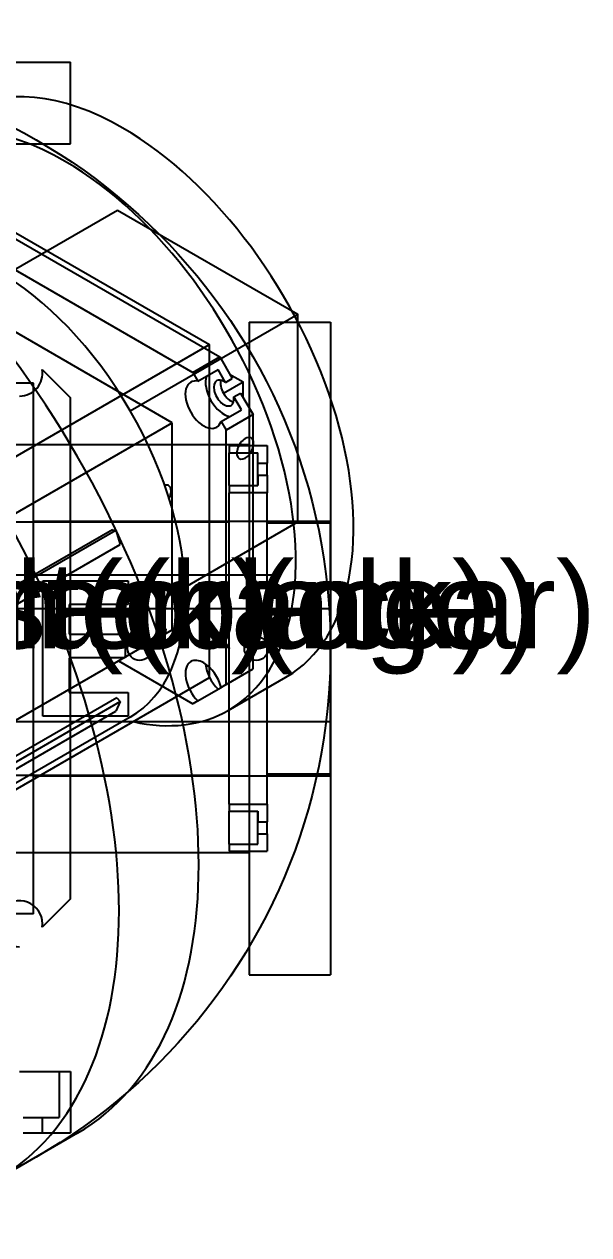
# Model space of a CAD drawing. Header units: millimetres. Extents: x 175.7 to 244.2, y 124.8 to 173.8.
# Drawn here: x 221.34 to 244.21, y 124.75 to 173.79 of the extents above; entities that cross this region are included whole.
import ezdxf
from ezdxf.enums import TextEntityAlignment as Align

# ---------------------------------------------------------------- set-up
doc = ezdxf.new("R2010")
doc.units = ezdxf.units.MM
for name, color, linetype in [('A_07_Boom_Counterweight_Counterweight_Arm', 7, 'CONTINUOUS'), ('A_07_Boom_Counterweight_Counterweight_Canister', 7, 'CONTINUOUS'), ('A_07_Boom_Counterweight_Counterweight_Cap', 7, 'CONTINUOUS'), ('A_07_Boom_Counterweight_Dish_Boom', 7, 'CONTINUOUS'), ('V_07_Boom_Counterweight_Counterweight_Arm_2', 7, 'CONTINUOUS'), ('V_07_Boom_Counterweight_Counterweight_Arm_3', 7, 'CONTINUOUS'), ('V_07_Boom_Counterweight_Counterweight_Canister_2', 7, 'CONTINUOUS'), ('V_07_Boom_Counterweight_Counterweight_Canister_3', 7, 'CONTINUOUS'), ('V_07_Boom_Counterweight_Counterweight_Cap_0', 7, 'CONTINUOUS'), ('V_07_Boom_Counterweight_Counterweight_Cap_1', 7, 'CONTINUOUS'), ('V_07_Boom_Counterweight_Counterweight_Cap_3', 7, 'CONTINUOUS'), ('V_07_Boom_Counterweight_Dish_Boom_0', 7, 'CONTINUOUS'), ('V_07_Boom_Counterweight_Dish_Boom_1', 7, 'CONTINUOUS'), ('V_07_Boom_Counterweight_Dish_Boom_2', 7, 'CONTINUOUS'), ('V_07_Boom_Counterweight_Dish_Boom_3', 7, 'CONTINUOUS')]:
    doc.layers.add(name, color=color, linetype=linetype)
doc.styles.get("Standard").update_dxf_attribs({"font": 'arial.ttf'})

msp = doc.modelspace()

# ---------------------------------------------------------------- linework, layer by layer
at = {"layer": 'V_07_Boom_Counterweight_Counterweight_Arm_2'}
for p, q in [((229.642, 156.716), (229.642, 156.43)), ((229.642, 156.716), (231.182, 156.716)), ((229.642, 156.43), (230.8, 156.43)), ((230.8, 156.003), (230.8, 156.43)), ((231.182, 156.716), (231.182, 156.003)), ((230.8, 156.003), (231.182, 156.003)), ((230.8, 155.095), (230.8, 155.521)), ((230.8, 155.521), (231.182, 155.521)), ((231.182, 155.521), (231.182, 154.808)), ((229.642, 155.095), (229.642, 154.808)), ((229.642, 155.095), (230.8, 155.095)), ((229.642, 142.192), (229.642, 154.808)), ((231.182, 154.808), (229.642, 154.808)), ((231.182, 142.192), (231.182, 154.808)), ((186.25, 153.635), (229.642, 153.635)), ((231.182, 153.584), (233.75, 153.584)), ((233.75, 143.416), (233.75, 153.584)), ((186.25, 143.365), (229.642, 143.365)), ((231.182, 143.416), (233.75, 143.416)), ((229.642, 142.192), (229.642, 141.905)), ((229.642, 142.192), (231.182, 142.192)), ((229.642, 141.905), (230.8, 141.905)), ((230.8, 141.479), (230.8, 141.905)), ((231.182, 142.192), (231.182, 141.479)), ((230.8, 141.479), (231.182, 141.479)), ((230.8, 140.57), (230.8, 140.997)), ((230.8, 140.997), (231.182, 140.997)), ((231.182, 140.997), (231.182, 140.284)), ((229.642, 140.57), (230.8, 140.57)), ((229.642, 140.57), (229.642, 140.284)), ((229.642, 140.284), (231.182, 140.284))]:
    msp.add_line(p, q, dxfattribs=at)
for points, knots in [([(229.642, 155.095), (229.642, 155.357), (229.642, 155.651), (229.642, 155.899), (229.642, 155.969), (229.642, 156.035), (229.642, 156.097), (229.642, 156.126), (229.642, 156.155), (229.642, 156.184), (229.642, 156.21), (229.642, 156.236), (229.642, 156.262), (229.642, 156.285), (229.642, 156.307), (229.642, 156.329), (229.642, 156.348), (229.642, 156.367), (229.642, 156.385), (229.642, 156.4), (229.642, 156.415), (229.642, 156.43)], [4.385915, 4.385915, 4.385915, 4.385915, 5.171313, 5.171313, 5.171313, 5.395713, 5.395713, 5.395713, 5.507912, 5.507912, 5.507912, 5.620112, 5.620112, 5.620112, 5.732312, 5.732312, 5.732312, 5.844512, 5.844512, 5.844512, 5.956711, 5.956711, 5.956711, 5.956711]), ([(230.8, 155.521), (230.8, 155.641), (230.8, 155.755), (230.8, 155.841), (230.8, 155.927), (230.8, 155.984), (230.8, 156.003)], [4.866409, 4.866409, 4.866409, 4.866409, 5.497787, 5.497787, 5.497787, 6.129165, 6.129165, 6.129165, 6.129165]), ([(231.182, 155.521), (231.182, 155.641), (231.182, 155.755), (231.182, 155.841), (231.182, 155.927), (231.182, 155.984), (231.182, 156.003)], [4.866409, 4.866409, 4.866409, 4.866409, 5.497787, 5.497787, 5.497787, 6.129165, 6.129165, 6.129165, 6.129165]), ([(229.642, 140.57), (229.642, 140.585), (229.642, 140.6), (229.642, 140.615), (229.642, 140.633), (229.642, 140.652), (229.642, 140.671), (229.642, 140.693), (229.642, 140.715), (229.642, 140.738), (229.642, 140.764), (229.642, 140.79), (229.642, 140.816), (229.642, 140.845), (229.642, 140.874), (229.642, 140.903), (229.642, 140.935), (229.642, 140.967), (229.642, 140.998), (229.642, 141.033), (229.642, 141.067), (229.642, 141.101), (229.642, 141.349), (229.642, 141.643), (229.642, 141.905)], [3.468067, 3.468067, 3.468067, 3.468067, 3.580266, 3.580266, 3.580266, 3.692466, 3.692466, 3.692466, 3.804666, 3.804666, 3.804666, 3.916866, 3.916866, 3.916866, 4.029065, 4.029065, 4.029065, 4.141265, 4.141265, 4.141265, 4.253465, 4.253465, 4.253465, 5.038863, 5.038863, 5.038863, 5.038863]), ([(230.8, 140.997), (230.8, 141.016), (230.8, 141.073), (230.8, 141.159), (230.8, 141.245), (230.8, 141.359), (230.8, 141.479)], [3.295613, 3.295613, 3.295613, 3.295613, 3.926991, 3.926991, 3.926991, 4.558369, 4.558369, 4.558369, 4.558369]), ([(231.182, 140.997), (231.182, 141.016), (231.182, 141.073), (231.182, 141.159), (231.182, 141.245), (231.182, 141.359), (231.182, 141.479)], [3.295613, 3.295613, 3.295613, 3.295613, 3.926991, 3.926991, 3.926991, 4.558369, 4.558369, 4.558369, 4.558369])]:
    msp.add_open_spline(points, degree=3, knots=knots, dxfattribs=at)
for points in [[(230.8, 155.521), (230.8, 155.373), (230.8, 155.216), (230.8, 155.095)], [(230.8, 141.905), (230.8, 141.784), (230.8, 141.627), (230.8, 141.479)]]:
    msp.add_open_spline(points, degree=3, dxfattribs=at)
at = {"layer": 'V_07_Boom_Counterweight_Counterweight_Arm_3'}
for p, q in [((220.336, 165.458), (229.257, 160.308)), ((219.247, 164.829), (228.168, 159.679)), ((227.338, 157.642), (220.076, 161.835)), ((228.168, 159.679), (229.257, 160.308)), ((229.257, 160.308), (229.761, 159.435)), ((228.168, 159.679), (228.371, 159.328)), ((228.371, 159.328), (229.189, 159.8)), ((229.491, 159.278), (229.189, 159.8)), ((229.491, 159.278), (229.761, 159.435)), ((229.657, 159.616), (230.207, 159.298)), ((229.41, 158.838), (230.207, 159.298)), ((230.207, 158.663), (230.207, 159.298)), ((229.832, 158.688), (230.102, 158.844)), ((230.133, 158.166), (229.832, 158.688)), ((230.102, 158.844), (230.606, 157.971)), ((229.314, 157.693), (230.133, 158.166)), ((230.606, 157.971), (229.517, 157.342)), ((230.606, 147.67), (230.606, 157.971)), ((196.656, 139.927), (227.338, 157.642)), ((227.338, 149.256), (227.338, 157.642)), ((229.314, 157.693), (229.517, 157.342)), ((229.517, 147.041), (229.517, 157.342)), ((196.656, 131.542), (227.338, 149.256)), ((225.16, 147.999), (228.168, 146.262)), ((229.517, 147.041), (230.606, 147.67)), ((228.371, 146.379), (229.189, 146.852)), ((229.189, 146.852), (229.314, 146.924)), ((229.517, 147.041), (229.314, 146.924)), ((228.371, 146.379), (228.168, 146.262))]:
    msp.add_line(p, q, dxfattribs=at)
for centre, major_axis, start_param, end_param in [((229.428, 158.848), (0.526, -0.912), -2.682668, -0.458924), ((229.428, 158.848), (0.289, -0.5), -3.926991, -3.141593), ((228.609, 158.376), (0.526, -0.912), -3.141593, 0), ((228.609, 158.376), (0.526, -0.912), -3.600517, -3.141593), ((229.428, 158.848), (0.289, -0.5), -3.141593, 0), ((229.699, 159.005), (0.289, -0.5), -2.65427, -0.487323), ((229.428, 158.848), (0.289, -0.5), -4.081011, -3.926991), ((229.428, 158.848), (0.289, -0.5), 0, -5.343767), ((228.609, 158.376), (0.526, -0.912), 0, -5.824261), ((228.609, 147.055), (0.526, -0.912), -3.141593, -1.111872), ((228.609, 147.055), (0.526, -0.912), -3.926991, -3.141593), ((228.609, 147.055), (0.526, -0.912), -5.171313, -3.926991), ((229.428, 147.528), (0.526, -0.912), -2.250407, -1.111872)]:
    msp.add_ellipse(centre, major_axis=major_axis, ratio=0.57735, start_param=start_param, end_param=end_param, dxfattribs=at)
at = {"layer": 'V_07_Boom_Counterweight_Counterweight_Canister_2'}
for p, q in [((221.714, 159.247), (186.25, 159.247)), ((221.714, 153.658), (233.75, 153.658)), ((233.75, 143.342), (233.75, 153.658)), ((221.714, 143.342), (233.75, 143.342)), ((221.714, 137.753), (186.25, 137.753))]:
    msp.add_line(p, q, dxfattribs=at)
for centre in [(226.012, 148.5), (230.741, 148.5)]:
    msp.add_circle(centre, 0.484, dxfattribs=at)
msp.add_open_spline([(221.714, 137.753), (221.714, 138.023), (221.714, 138.818), (221.714, 140.098), (221.714, 141.8), (221.714, 143.837), (221.714, 146.109), (221.714, 148.5), (221.714, 150.891), (221.714, 153.163), (221.714, 155.2), (221.714, 156.902), (221.714, 158.182), (221.714, 158.977), (221.714, 159.247)], degree=1, dxfattribs=at)
at = {"layer": 'V_07_Boom_Counterweight_Counterweight_Canister_3'}
for p, q in [((220.557, 163.624), (225.122, 166.26)), ((225.122, 166.26), (232.417, 162.048)), ((225.632, 158.131), (232.417, 162.048)), ((232.417, 153.624), (232.417, 162.048)), ((227.852, 150.989), (232.417, 153.624)), ((224.909, 153.311), (204.392, 141.465)), ((204.535, 141.451), (225.053, 153.296)), ((224.909, 153.311), (225.053, 153.296)), ((225.053, 153.296), (225.227, 152.709)), ((204.71, 140.864), (225.227, 152.709)), ((225.084, 146.497), (204.566, 134.652)), ((204.71, 134.5), (225.227, 146.346)), ((225.227, 146.346), (225.053, 145.96)), ((225.084, 146.497), (225.227, 146.346)), ((225.632, 145.722), (200.555, 131.244)), ((204.535, 134.114), (225.053, 145.96))]:
    msp.add_line(p, q, dxfattribs=at)
for centre, major_axis, start_param, end_param in [((220.259, 155.028), (-5.373, 9.307), 3.141593, 0), ((230.289, 156.608), (-0.242, -0.419), 3.926991, 0), ((230.289, 156.608), (-0.242, -0.419), 0, 3.141593), ((230.289, 156.608), (-0.242, -0.419), 3.141593, 3.926991), ((226.946, 154.677), (-0.242, -0.419), 3.141593, 3.685377), ((226.946, 154.677), (-0.242, -0.419), 1.651107, 3.141593)]:
    msp.add_ellipse(centre, major_axis=major_axis, ratio=0.57735, start_param=start_param, end_param=end_param, dxfattribs=at)
at = {"layer": 'V_07_Boom_Counterweight_Counterweight_Cap_0'}
for p, q in [((222.09, 151.24), (225.544, 151.24)), ((222.09, 145.76), (222.09, 151.24)), ((225.544, 151.24), (225.544, 150.281)), ((223.164, 150.281), (223.164, 149.083)), ((225.544, 150.281), (223.164, 150.281)), ((223.164, 149.083), (225.429, 149.083)), ((225.429, 149.083), (225.429, 148.124)), ((223.164, 148.124), (223.164, 146.719)), ((225.429, 148.124), (223.164, 148.124)), ((223.164, 146.719), (225.544, 146.719)), ((225.544, 146.719), (225.544, 145.76)), ((225.544, 145.76), (222.09, 145.76))]:
    msp.add_line(p, q, dxfattribs=at)
msp.add_circle((210, 148.5), 23.75, dxfattribs=at)
at = {"layer": 'V_07_Boom_Counterweight_Counterweight_Cap_1'}
for p, q in [((231.558, 151.469), (231.558, 150.099)), ((233.75, 150.099), (233.75, 145.531))]:
    msp.add_line(p, q, dxfattribs=at)
for points in [[(231.558, 151.469), (231.017, 151.469), (229.423, 151.469), (226.854, 151.469), (223.441, 151.469), (219.354, 151.469), (214.797, 151.469), (210, 151.469), (205.203, 151.469), (200.646, 151.469), (196.559, 151.469), (193.146, 151.469), (190.577, 151.469), (188.983, 151.469), (188.442, 151.469)], [(233.75, 150.099), (233.155, 150.099), (231.398, 150.099), (228.568, 150.099), (224.808, 150.099), (220.305, 150.099), (215.285, 150.099), (210, 150.099), (204.715, 150.099), (199.695, 150.099), (195.192, 150.099), (191.432, 150.099), (188.602, 150.099), (186.845, 150.099), (186.25, 150.099)], [(233.75, 145.531), (233.155, 145.531), (231.398, 145.531), (228.568, 145.531), (224.808, 145.531), (220.305, 145.531), (215.285, 145.531), (210, 145.531), (204.715, 145.531), (199.695, 145.531), (195.192, 145.531), (191.432, 145.531), (188.602, 145.531), (186.845, 145.531), (186.25, 145.531)]]:
    msp.add_open_spline(points, degree=1, dxfattribs=at)
at = {"layer": 'V_07_Boom_Counterweight_Counterweight_Cap_3'}
msp.add_line((223.49, 128.864), (220.26, 127), dxfattribs=at)
for centre in [(211.615, 149.432), (208.385, 147.568)]:
    msp.add_ellipse(centre, major_axis=(-11.875, 20.568), ratio=0.57735, start_param=3.141593, end_param=0, dxfattribs=at)
at = {"layer": 'V_07_Boom_Counterweight_Dish_Boom_0'}
for p, q in [((222.071, 159.795), (223.217, 158.648)), ((223.217, 138.352), (223.217, 158.648)), ((223.217, 138.352), (222.071, 137.205))]:
    msp.add_line(p, q, dxfattribs=at)
for centre, start, end in [((221.152, 159.652), -90, 8.8247), ((221.152, 137.348), -8.8247, -90)]:
    msp.add_arc(centre, 0.929, start, end, dxfattribs=at)
at = {"layer": 'V_07_Boom_Counterweight_Dish_Boom_1'}
for p, q in [((223.217, 168.946), (223.217, 172.25)), ((222.756, 131.359), (223.217, 131.359)), ((222.756, 131.359), (222.756, 129.496)), ((223.217, 131.359), (223.217, 128.88)), ((222.071, 129.496), (222.071, 128.88)), ((222.071, 129.496), (222.756, 129.496)), ((222.071, 128.88), (223.217, 128.88))]:
    msp.add_line(p, q, dxfattribs=at)
for points, degree in [([(210, 172.25), (211.48, 172.25), (212.941, 172.25), (214.365, 172.25), (215.735, 172.25), (217.032, 172.25), (218.241, 172.25), (219.346, 172.25), (220.334, 172.25), (221.191, 172.25), (221.908, 172.25), (222.476, 172.25), (222.886, 172.25), (223.134, 172.25), (223.217, 172.25)], 1), ([(210, 168.946), (211.48, 168.946), (212.941, 168.946), (214.365, 168.946), (215.735, 168.946), (217.032, 168.946), (218.241, 168.946), (219.346, 168.946), (220.334, 168.946), (221.191, 168.946), (221.908, 168.946), (222.476, 168.946), (222.886, 168.946), (223.134, 168.946), (223.217, 168.946)], 1), ([(222.071, 128.88), (222.059, 128.88), (222.036, 128.88)], 2)]:
    msp.add_open_spline(points, degree=degree, dxfattribs=at)
for points, knots in [([(221.152, 131.359), (221.504, 131.359), (221.853, 131.359), (222.139, 131.359), (222.179, 131.359), (222.218, 131.359), (222.257, 131.359), (222.294, 131.359), (222.33, 131.359), (222.367, 131.359), (222.4, 131.359), (222.434, 131.359), (222.467, 131.359), (222.497, 131.359), (222.527, 131.359), (222.556, 131.359), (222.583, 131.359), (222.609, 131.359), (222.635, 131.359), (222.657, 131.359), (222.679, 131.359), (222.702, 131.359), (222.72, 131.359), (222.738, 131.359), (222.756, 131.359)], [0, 0, 0, 0, 0.622161, 0.622161, 0.622161, 0.711041, 0.711041, 0.711041, 0.799922, 0.799922, 0.799922, 0.888802, 0.888802, 0.888802, 0.977682, 0.977682, 0.977682, 1.066562, 1.066562, 1.066562, 1.155442, 1.155442, 1.155442, 1.244322, 1.244322, 1.244322, 1.244322]), ([(221.295, 129.496), (221.488, 129.496), (221.67, 129.496), (221.809, 129.496), (221.848, 129.496), (221.884, 129.496), (221.917, 129.496), (221.947, 129.496), (221.975, 129.496), (221.999, 129.496), (222.021, 129.496), (222.039, 129.496), (222.054, 129.496), (222.059, 129.496), (222.065, 129.496), (222.071, 129.496)], [0.15402, 0.15402, 0.15402, 0.15402, 0.785398, 0.785398, 0.785398, 0.965792, 0.965792, 0.965792, 1.146185, 1.146185, 1.146185, 1.326579, 1.326579, 1.326579, 1.416776, 1.416776, 1.416776, 1.416776]), ([(221.295, 128.88), (221.488, 128.88), (221.67, 128.88), (221.809, 128.88), (221.848, 128.88), (221.884, 128.88), (221.917, 128.88), (221.947, 128.88), (221.975, 128.88), (221.999, 128.88), (222.021, 128.88), (222.039, 128.88), (222.054, 128.88), (222.059, 128.88), (222.065, 128.88), (222.071, 128.88)], [0.15402, 0.15402, 0.15402, 0.15402, 0.785398, 0.785398, 0.785398, 0.965792, 0.965792, 0.965792, 1.146185, 1.146185, 1.146185, 1.326579, 1.326579, 1.326579, 1.416776, 1.416776, 1.416776, 1.416776])]:
    msp.add_open_spline(points, degree=3, knots=knots, dxfattribs=at)
at = {"layer": 'V_07_Boom_Counterweight_Dish_Boom_2'}
for p, q in [((230.446, 161.717), (233.75, 161.717)), ((192.859, 156.761), (230.446, 156.761)), ((192.859, 140.239), (230.446, 140.239)), ((230.446, 135.283), (233.75, 135.283))]:
    msp.add_line(p, q, dxfattribs=at)
for points in [[(230.446, 161.717), (230.446, 161.386), (230.446, 160.408), (230.446, 158.834), (230.446, 156.741), (230.446, 154.235), (230.446, 151.441), (230.446, 148.5), (230.446, 145.559), (230.446, 142.765), (230.446, 140.259), (230.446, 138.166), (230.446, 136.592), (230.446, 135.614), (230.446, 135.283)], [(233.75, 161.717), (233.75, 161.386), (233.75, 160.408), (233.75, 158.834), (233.75, 156.741), (233.75, 154.235), (233.75, 151.441), (233.75, 148.5), (233.75, 145.559), (233.75, 142.765), (233.75, 140.259), (233.75, 138.166), (233.75, 136.592), (233.75, 135.614), (233.75, 135.283)]]:
    msp.add_open_spline(points, degree=1, dxfattribs=at)
at = {"layer": 'V_07_Boom_Counterweight_Dish_Boom_3'}
for p, q in [((217.156, 167.556), (228.838, 160.811)), ((203.458, 146.157), (228.838, 160.811)), ((228.838, 147.321), (228.838, 160.811)), ((205.765, 134), (228.838, 147.321)), ((229.606, 145.992), (231.942, 147.341))]:
    msp.add_line(p, q, dxfattribs=at)
for centre, start_param, end_param in [((225.333, 158.787), -3.926991, -3.141593), ((222.997, 157.438), -3.926991, -3.141593), ((225.333, 158.787), 0, -3.926991), ((222.997, 157.438), 0, -3.926991), ((222.997, 157.438), -0.486695, 0)]:
    msp.add_ellipse(centre, major_axis=(6.609, -11.447), ratio=0.57735, start_param=start_param, end_param=end_param, dxfattribs=at)

# ---------------------------------------------------------------- texts
at = {"layer": 'A_07_Boom_Counterweight_Counterweight_Arm'}
msp.add_text('Counterweight_Arm  (black)', height=3.5, dxfattribs=at).set_placement((210, 148.5), align=Align.CENTER)
at = {"layer": 'A_07_Boom_Counterweight_Counterweight_Canister'}
msp.add_text('Counterweight_Canister  (clear)', height=3.5, dxfattribs=at).set_placement((210, 148.5), align=Align.CENTER)
at = {"layer": 'A_07_Boom_Counterweight_Counterweight_Cap'}
msp.add_text('Counterweight_Cap  (orange)', height=3.5, dxfattribs=at).set_placement((210, 148.5), align=Align.CENTER)
at = {"layer": 'A_07_Boom_Counterweight_Dish_Boom'}
msp.add_text('Dish_Boom  (black)', height=3.5, dxfattribs=at).set_placement((210, 148.5), align=Align.CENTER)

doc.saveas('drawing.dxf')
